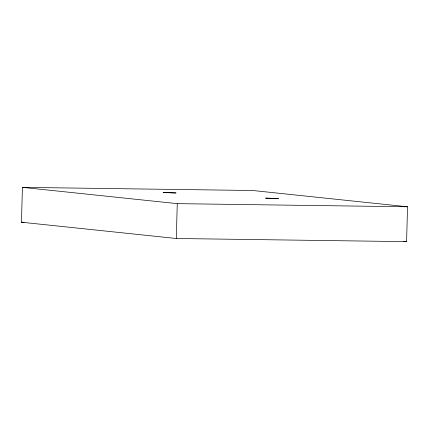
<?xml version="1.0" encoding="UTF-8"?>
<svg xmlns="http://www.w3.org/2000/svg" width="429" height="429" viewBox="0 0 429 429"><rect width="100%" height="100%" fill="white"/><g stroke="black" fill="none" stroke-linecap="round" stroke-linejoin="round"><path stroke-width="0.64" d="M21.45 222.217L22.426 187.36L252.713 190.503L407.55 206.783L406.574 241.64L176.287 238.497L21.45 222.217L24.126 222.249M176.287 238.497L177.263 203.641L22.426 187.36M177.263 203.641L407.55 206.783M403.255 241.286L406.574 241.64M164.312 192.476L163.058 192.546L176.046 192.959L164.312 192.476M266.833 198.128L265.578 198.198L278.566 198.611L266.833 198.128"/></g></svg>
